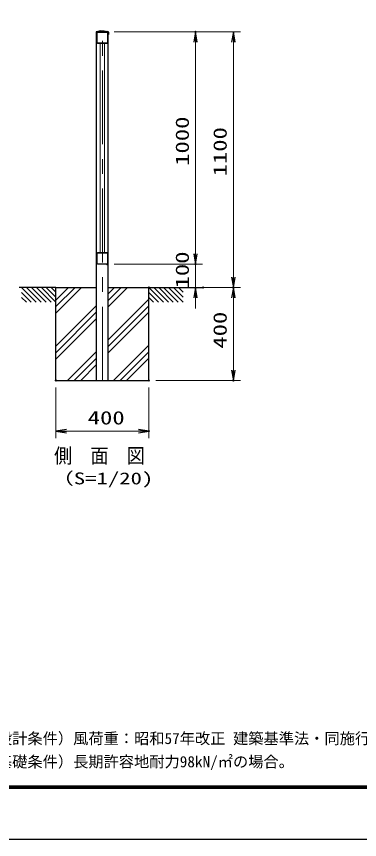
# Model space of a CAD drawing. Units: millimetres, scale not verified. Extents: x -4200 to 4200, y -2970 to 2970.
# Drawn here: x -201 to 1277, y -2970 to 571 of the extents above; entities that cross this region are included whole.
import ezdxf
from ezdxf.enums import TextEntityAlignment as Align

# ---------------------------------------------------------------- set-up
doc = ezdxf.new("R2010")
doc.units = ezdxf.units.MM
doc.header["$LTSCALE"] = 10
doc.header["$PDMODE"] = 32
doc.header["$PDSIZE"] = 5
doc.linetypes.add('USER1', pattern=[50.8, 31.75, -6.35, 6.35, -6.35])
doc.linetypes.add('USER3', pattern=[1.125, 0.75, -0.125, 0.125, -0.125])
for name, color, linetype, lineweight in [('0-0_D-STR1', 1, 'Continuous', 25), ('0-1_D-BMK', 2, 'USER3', 13), ('0-2_D-STR4', 7, 'Continuous', 25), ('0-3_D-STR2', 7, 'Continuous', 13), ('0-4_D-BGD', 7, 'Continuous', 25), ('0-6_D-STR-DIM', 7, 'Continuous', 13), ('0-7_0', 7, 'Continuous', 25), ('0-9_D-TTL-TXT', 7, 'Continuous', 25), ('0-A_D-STR-TXT', 7, 'Continuous', 25), ('0-E_D-TTL', 7, 'Continuous', 25)]:
    doc.layers.add(name, color=color, linetype=linetype, lineweight=lineweight)
doc.layers.add('0-8_Defpoints', color=8, linetype='Continuous')
doc.styles.add('ＭＳ ゴシック', font='')
doc.styles.get('ＭＳ ゴシック').set_extended_font_data('MS Gothic')

# ---------------------------------------------------------------- blocks, each defined once
blk = doc.blocks.new('DARROWS')
at = {"layer": '0-7_0'}
blk.add_line((0, 0), (-9.991, 0), dxfattribs=at)
blk.add_lwpolyline([(-10, -1.667), (0, 0), (-10, 1.667)], dxfattribs=at)
blk = doc.blocks.new('設計条件_旧基準')
at = {"layer": '0-9_D-TTL-TXT', "style": 'ＭＳ ゴシック'}
for s, p in [('（設計条件）風荷重：昭和57年改正 建築基準法・同施行令に基づく風圧力に準拠。', (-1235.302, 83.198)), ('（基礎条件）長期許容地耐力98kN/㎡の場合。', (-1235.302, 33.198))]:
    blk.add_text(s, height=24.05, dxfattribs=at).set_placement(p, align=Align.BOTTOM_LEFT)

msp = doc.modelspace()

# ---------------------------------------------------------------- linework, layer by layer
at = {"layer": '0-0_D-STR1'}
for p, q in [((142.57, 502.92), (142.42, 493.92)), ((161.92, 508.92), (144.12, 504.84)), ((144.42, 504.92), (194.42, 504.92)), ((161.92, 508.92), (176.92, 508.92)), ((176.92, 508.92), (194.71, 504.84)), ((196.26, 502.92), (196.42, 493.92)), ((142.42, 493.92), (144.42, 493.92)), ((144.42, -995.08), (144.42, 493.92)), ((194.42, -995.08), (194.42, 493.92)), ((194.42, 493.92), (196.42, 493.92)), ((144.42, -995.08), (194.42, -995.08))]:
    msp.add_line(p, q, dxfattribs=at)
for centre, start, end in [((144.57, 502.89), 102.93782, 179), ((194.26, 502.89), 1, 77.06218)]:
    msp.add_arc(centre, 2, start, end, dxfattribs=at)
at = {"layer": '0-1_D-BMK', "linetype": 'USER1'}
msp.add_line((169.42, -995.08), (169.42, 524.92), dxfattribs=at)
at = {"layer": '0-2_D-STR4'}
for p, q in [((-30.58, -595.08), (144.42, -595.08)), ((-30.58, -995.08), (-30.58, -595.08)), ((-30.58, -677.38), (51.72, -595.08)), ((-30.58, -705.67), (80, -595.08)), ((-30.58, -649.1), (23.44, -595.08)), ((194.42, -595.08), (369.42, -595.08)), ((194.42, -650.37), (249.71, -595.08)), ((194.42, -678.66), (277.99, -595.08)), ((194.42, -622.09), (220.42, -596.08)), ((369.42, -995.08), (369.42, -595.08)), ((-30.58, -847.09), (144.42, -672.09)), ((194.42, -820.08), (369.42, -645.08)), ((-30.58, -875.37), (144.42, -700.37)), ((194.42, -848.36), (369.42, -673.36)), ((194.42, -876.65), (369.42, -701.65)), ((-30.58, -903.66), (144.42, -728.66)), ((217.41, -995.08), (369.42, -843.07)), ((19.42, -995.08), (144.42, -870.08)), ((245.69, -995.08), (369.42, -871.35)), ((47.7, -995.08), (144.42, -898.36)), ((273.97, -995.08), (369.42, -899.64)), ((75.98, -995.08), (144.42, -926.65)), ((-30.58, -995.08), (369.42, -995.08))]:
    msp.add_line(p, q, dxfattribs=at)
at = {"layer": '0-3_D-STR2'}
for p, q in [((144.42, 459.52), (144.42, 500.32)), ((146.72, 459.52), (146.72, 500.32)), ((149.02, 504.92), (189.82, 504.92)), ((149.02, 502.62), (189.82, 502.62)), ((192.12, 459.52), (192.12, 500.32)), ((194.42, 459.52), (194.42, 500.32)), ((149.02, 457.22), (189.82, 457.22)), ((149.02, 454.92), (189.82, 454.92)), ((159.92, -445.08), (159.92, 454.92)), ((178.92, -445.08), (178.92, 454.92)), ((144.42, -490.48), (144.42, -449.68)), ((146.72, -490.48), (146.72, -449.68)), ((149.02, -445.08), (189.82, -445.08)), ((149.02, -447.38), (189.82, -447.38)), ((192.12, -490.48), (192.12, -449.68)), ((194.42, -490.48), (194.42, -449.68)), ((149.02, -492.78), (189.82, -492.78)), ((149.02, -495.08), (189.82, -495.08))]:
    msp.add_line(p, q, dxfattribs=at)
for centre, radius, start, end in [((149.02, 500.32), 4.6, 90, 180), ((149.02, 500.32), 2.3, 90, 180), ((189.82, 500.32), 4.6, 0, 90), ((189.82, 500.32), 2.3, 0, 90), ((149.02, 459.52), 4.6, 180, 270), ((149.02, 459.52), 2.3, 180, 270), ((189.82, 459.52), 4.6, 270, 0), ((189.82, 459.52), 2.3, 270, 0), ((149.02, -449.68), 4.6, 90, 180), ((149.02, -449.68), 2.3, 90, 180), ((189.82, -449.68), 4.6, 0, 90), ((189.82, -449.68), 2.3, 0, 90), ((149.02, -490.48), 4.6, 180, 270), ((149.02, -490.48), 2.3, 180, 270), ((189.82, -490.48), 4.6, 270, 0), ((189.82, -490.48), 2.3, 270, 0)]:
    msp.add_arc(centre, radius, start, end, dxfattribs=at)
at = {"layer": '0-4_D-BGD'}
for p, q in [((-30.58, -595.08), (-188.56, -595.08)), ((-178.31, -595.08), (-115.44, -657.95)), ((-157.1, -595.08), (-94.22, -657.95)), ((-135.88, -595.08), (-73.01, -657.95)), ((-114.67, -595.08), (-51.8, -657.95)), ((-93.46, -595.08), (-30.58, -657.95)), ((-72.24, -595.08), (-30.58, -636.73)), ((-51.03, -595.08), (-30.58, -615.52)), ((369.42, -595.08), (432.29, -657.95)), ((369.42, -595.08), (603.16, -595.08)), ((390.63, -595.08), (453.5, -657.95)), ((411.84, -595.08), (474.71, -657.95)), ((433.06, -595.08), (495.93, -657.95)), ((454.27, -595.08), (517.14, -657.95)), ((475.48, -595.08), (517.14, -636.73)), ((496.7, -595.08), (517.14, -615.52)), ((-178.31, -616.29), (-136.65, -657.95)), ((369.42, -616.29), (411.07, -657.95)), ((-178.31, -637.5), (-157.86, -657.95)), ((369.42, -637.5), (389.86, -657.95))]:
    msp.add_line(p, q, dxfattribs=at)
at = {"layer": '0-6_D-STR-DIM'}
for p, q in [((219.82, 504.92), (600.73, 504.92)), ((219.82, 504.92), (763.53, 504.92)), ((570.73, -450.08), (570.73, 459.92)), ((733.53, 459.92), (733.53, -550.08)), ((570.73, -450.08), (570.73, -405.08)), ((219.82, -495.08), (600.73, -495.08)), ((219.82, -495.08), (600.73, -495.08)), ((570.73, -595.08), (570.73, -495.08)), ((399.42, -595.08), (763.53, -595.08)), ((573.16, -595.08), (540.73, -595.08)), ((633.16, -595.08), (763.53, -595.08)), ((570.73, -640.08), (570.73, -685.08)), ((733.53, -640.08), (733.53, -950.08)), ((-30.58, -1025.08), (-30.58, -1242.97)), ((369.42, -1025.08), (369.42, -1242.97)), ((399.42, -995.08), (763.53, -995.08)), ((14.42, -1212.97), (324.42, -1212.97))]:
    msp.add_line(p, q, dxfattribs=at)
at = {"layer": '0-8_Defpoints'}
for p in [(189.82, 504.92), (570.73, 504.92), (189.82, -495.08), (570.73, -495.08), (369.42, -595.08), (603.16, -595.08), (733.53, -595.08), (-30.58, -995.08), (369.42, -995.08), (733.53, -995.08), (369.42, -1212.97)]:
    msp.add_point(p, dxfattribs=at)
at = {"layer": '0-E_D-TTL', "color": 2}
msp.add_lwpolyline([(-4199.68, 2970.23), (4200.32, 2970.23), (4200.32, -2969.77), (-4199.68, -2969.77)], close=True, dxfattribs=at)
at = {"layer": '0-E_D-TTL'}
for points in [[(-3929.68, 2750.23), (3930.32, 2750.23), (3930.32, -2749.77), (-3929.68, -2749.77)], [(-3927.18, 2747.73), (3927.82, 2747.73), (3927.82, -2747.27), (-3927.18, -2747.27)], [(-3924.68, 2745.23), (3925.32, 2745.23), (3925.32, -2744.77), (-3924.68, -2744.77)], [(-3922.18, 2742.73), (3922.82, 2742.73), (3922.82, -2742.27), (-3922.18, -2742.27)], [(-3919.68, 2740.23), (3920.32, 2740.23), (3920.32, -2739.77), (-3919.68, -2739.77)]]:
    msp.add_lwpolyline(points, close=True, dxfattribs=at)

# ---------------------------------------------------------------- block references
at = {"layer": '0-6_D-STR-DIM', "xscale": 4.5, "yscale": 4.5}
for p, rotation in [((570.73, 504.92), 90), ((733.53, 504.92), 90), ((570.73, -495.08), 270), ((570.73, -495.08), 270), ((733.53, -595.08), 270), ((570.73, -595.08), 90), ((733.53, -595.08), 90), ((733.53, -995.08), 270), ((-30.58, -1212.97), 180)]:
    msp.add_blockref('DARROWS', p, dxfattribs=dict(at, rotation=rotation))
msp.add_blockref('DARROWS', (369.42, -1212.97), dxfattribs=at)
at = {"layer": '0-7_0', "xscale": 2, "yscale": 2}
msp.add_blockref('設計条件_旧基準', (2120.32, -2739.77), dxfattribs=at)

# ---------------------------------------------------------------- texts
at = {"layer": '0-6_D-STR-DIM', "style": 'ＭＳ ゴシック', "width": 1.35}
for s, p in [('1000', (559.34, -71.58)), ('1100', (722.14, -117.08)), ('100', (559.34, -599.08)), ('400', (722.14, -858.08))]:
    msp.add_text(s, height=57.7, rotation=90, dxfattribs=at).set_placement(p, align=Align.BOTTOM_LEFT)
msp.add_text('400', height=57.7, dxfattribs=at).set_placement((106.42, -1201.58), align=Align.BOTTOM_LEFT)
at = {"layer": '0-A_D-STR-TXT', "style": 'ＭＳ ゴシック'}
for s, height, width, p in [('側\u3000面\u3000図', 63.67, 0.9, (-38.62, -1369.63)), ('（S=1/20)', 51.3, 1.4, (-51.44, -1457.25))]:
    msp.add_text(s, height=height, dxfattribs=dict(at, width=width)).set_placement(p, align=Align.BOTTOM_LEFT)

doc.saveas('drawing.dxf')
